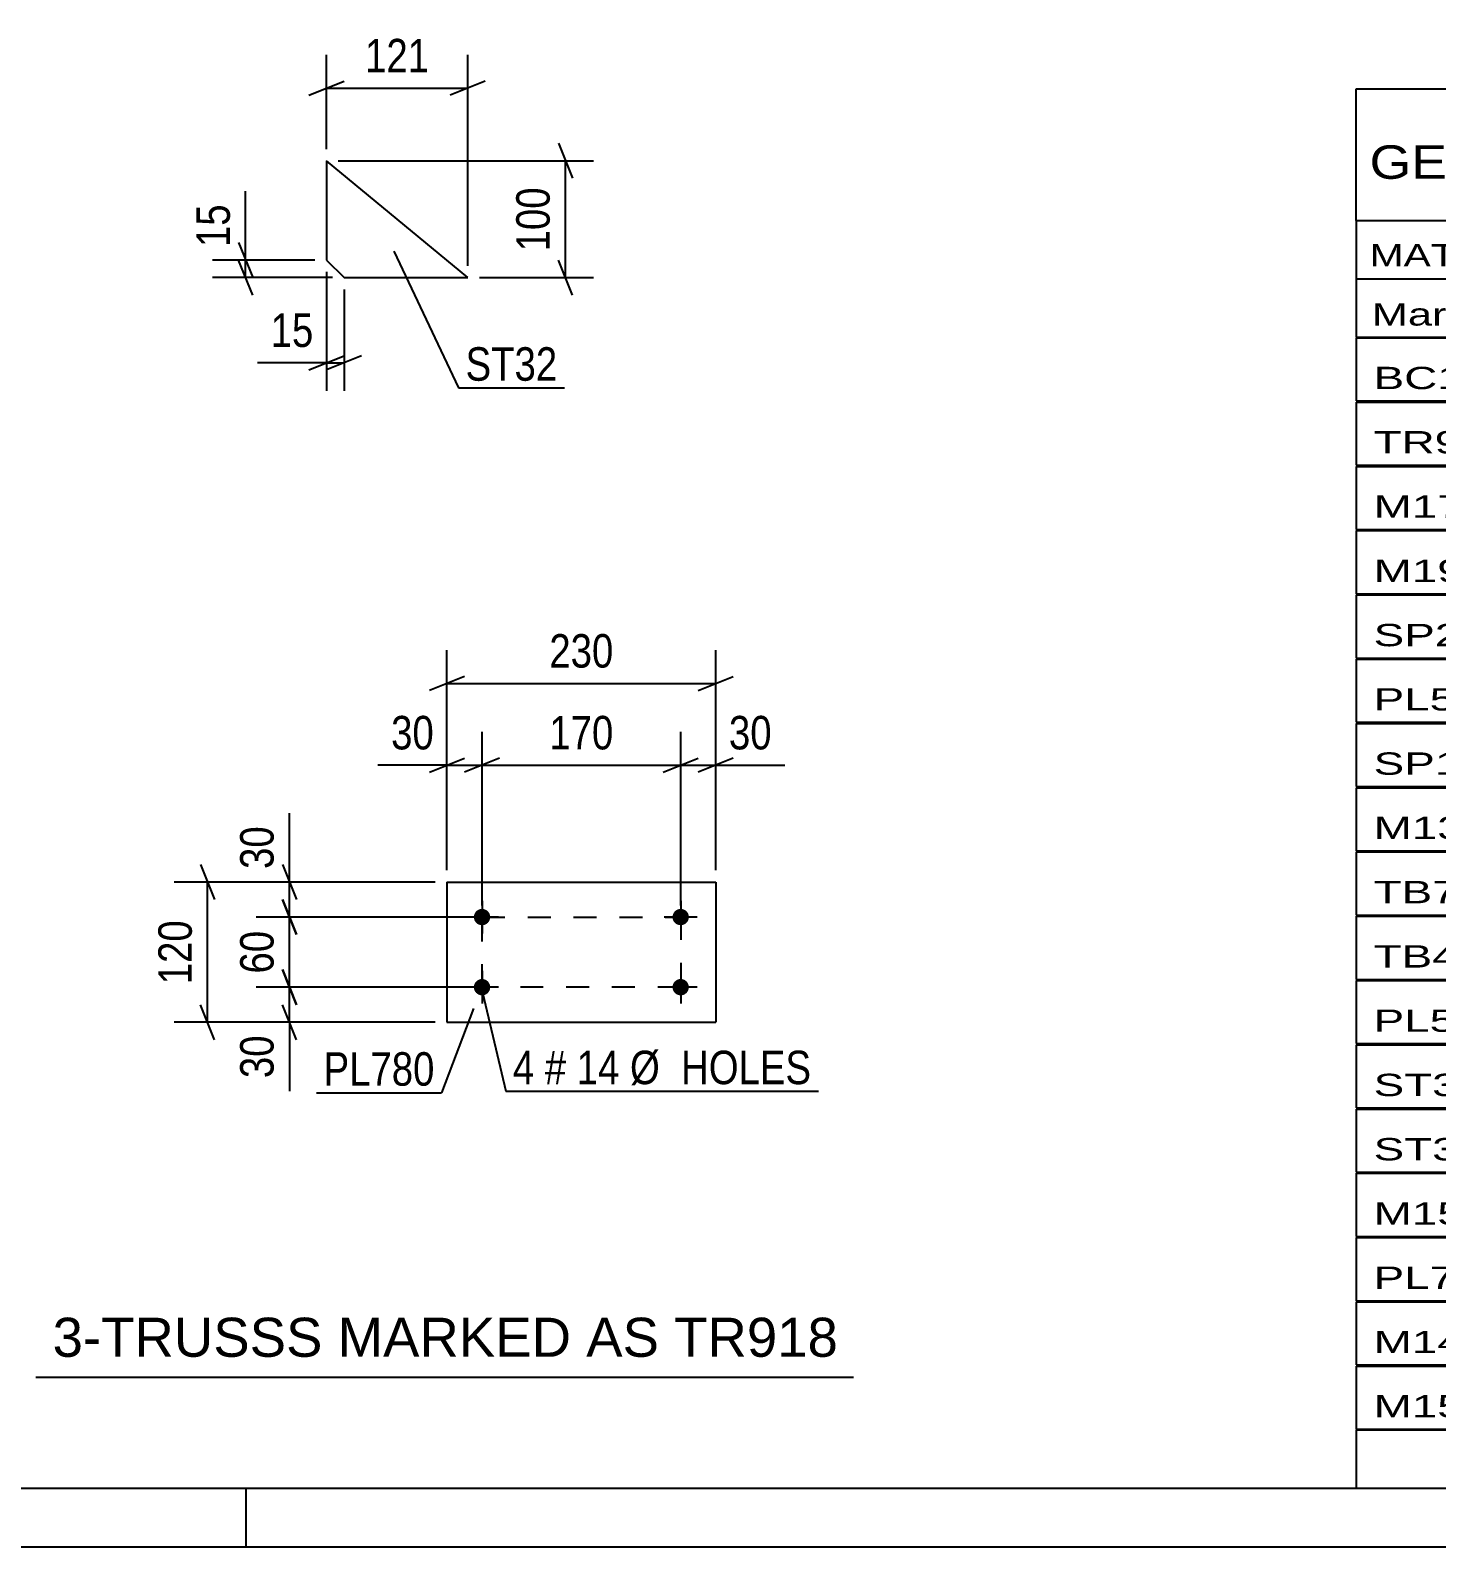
# Model space of a CAD drawing. Header units: millimetres. Extents: x 0 to 841, y 0 to 594.
# Drawn here: x 402.5 to 522.9, y 0 to 129.8 of the extents above; entities that cross this region are included whole.
import ezdxf

# ---------------------------------------------------------------- set-up
doc = ezdxf.new("R2010")
doc.units = ezdxf.units.MM
doc.linetypes.add('DXK_LINE_DOT2', pattern=[3.9198, 1.9599, -1.9599])
doc.styles.add('Arial', font='ARIAL.TTF', dxfattribs={"height": 0.2})
doc.styles.add('Arial Narrow', font='ARIALN.TTF', dxfattribs={"height": 0.2})

# ---------------------------------------------------------------- blocks, each defined once
blk = doc.blocks.new('Unknown-814748264-1133')
at = {"color": 5, "linetype": 'Continuous'}
for p, q in [((5, 5), (836, 5)), ((421, 0), (421, 5)), ((0, 0), (841, 0))]:
    blk.add_line(p, q, dxfattribs=at)
blk = doc.blocks.new('Unknown-814748264-17967')
at = {"color": 7, "linetype": 'Continuous'}
for p, q in [((516, 124.75), (676, 124.75)), ((516, 113.5), (516, 124.75)), ((516, 113.5), (676, 113.5)), ((516, 113.5), (516, 108.5)), ((516, 108.5), (676, 108.5)), ((516, 108.5), (516, 103.5)), ((516, 103.5), (676, 103.5)), ((516, 103.45), (516, 98.05)), ((516, 103.45), (676, 103.45)), ((516, 98.05), (676, 98.05)), ((516, 97.95), (516, 92.55)), ((516, 97.95), (676, 97.95)), ((516, 92.55), (676, 92.55)), ((516, 92.45), (516, 87.05)), ((516, 92.45), (676, 92.45)), ((516, 87.05), (676, 87.05)), ((516, 86.95), (516, 81.55)), ((516, 86.95), (676, 86.95)), ((516, 81.55), (676, 81.55)), ((516, 81.45), (516, 76.05)), ((516, 81.45), (676, 81.45)), ((516, 76.05), (676, 76.05)), ((516, 75.95), (516, 70.55)), ((516, 75.95), (676, 75.95)), ((516, 70.55), (676, 70.55)), ((516, 70.45), (516, 65.05)), ((516, 70.45), (676, 70.45)), ((516, 65.05), (676, 65.05)), ((516, 64.95), (516, 59.55)), ((516, 64.95), (676, 64.95)), ((516, 59.55), (676, 59.55)), ((516, 59.45), (516, 54.05)), ((516, 59.45), (676, 59.45)), ((516, 54.05), (676, 54.05)), ((516, 53.95), (516, 48.55)), ((516, 53.95), (676, 53.95)), ((516, 48.55), (676, 48.55)), ((516, 48.45), (516, 43.05)), ((516, 48.45), (676, 48.45)), ((516, 43.05), (676, 43.05)), ((516, 42.95), (516, 37.55)), ((516, 42.95), (676, 42.95)), ((516, 37.55), (676, 37.55)), ((516, 37.45), (516, 32.05)), ((516, 37.45), (676, 37.45)), ((516, 32.05), (676, 32.05)), ((516, 31.95), (516, 26.55)), ((516, 31.95), (676, 31.95)), ((516, 26.55), (676, 26.55)), ((516, 26.45), (516, 21.05)), ((516, 26.45), (676, 26.45)), ((516, 21.05), (676, 21.05)), ((516, 20.95), (516, 15.55)), ((516, 20.95), (676, 20.95)), ((516, 15.55), (676, 15.55)), ((516, 15.45), (516, 10.05)), ((516, 15.45), (676, 15.45)), ((516, 10.05), (676, 10.05)), ((516, 10), (676, 10)), ((516, 10), (516, 5)), ((516, 5), (676, 5))]:
    blk.add_line(p, q, dxfattribs=at)
at = {"color": 7, "style": 'Arial Narrow'}
for s, height, width, p in [('GENERAL NOTES & WELD DETAILS :', 2.8633, 1.4, (517.15, 117.06)), ("MATERIAL LIST FOR ASSEMBLY MK'D", 1.9089, 1.6, (517.15, 109.56)), ('Mark', 1.909, 1.7, (517.34, 104.5))]:
    blk.add_text(s, height=height, dxfattribs=dict(at, width=width)).set_placement(p)
at = {"color": 7, "linetype": 'Continuous', "style": 'Arial Narrow', "width": 1.794707}
for s, p in [('BC182', (517.5, 99.06)), ('TR918', (517.5, 93.56)), ('M177', (517.5, 88.06)), ('M196', (517.5, 82.56)), ('SP20', (517.5, 77.06)), ('PL581', (517.5, 71.56)), ('SP19', (517.5, 66.06)), ('M1362', (517.5, 60.56)), ('TB74', (517.5, 55.06)), ('TB48', (517.5, 49.56)), ('PL538', (517.5, 44.06)), ('ST33', (517.5, 38.56)), ('ST32', (517.5, 33.06)), ('M1545', (517.5, 27.56)), ('PL780', (517.5, 22.06)), ('M1450', (517.5, 16.56)), ('M1535', (517.5, 11.06))]:
    blk.add_text(s, height=1.909, dxfattribs=at).set_placement(p)
blk = doc.blocks.new('Unknown-814748264-17968')
at = {"color": 7, "linetype": 'Continuous'}
blk.add_line((403, 14.5), (473, 14.5), dxfattribs=at)
at = {"color": 7, "style": 'Arial'}
blk.add_text('3-TRUSSS MARKED AS TR918', height=3.3428, dxfattribs=at).set_placement((404.45, 16.25))
blk = doc.blocks.new('Part-814748264-1883 - 1867')
at = {"color": 2, "linetype": 'Continuous'}
for p, q in [((427.89, 118.6), (427.89, 110.1)), ((439.98, 108.6), (427.89, 118.6)), ((427.89, 110.1), (429.39, 108.6)), ((429.39, 108.6), (439.98, 108.6))]:
    blk.add_line(p, q, dxfattribs=at)
blk = doc.blocks.new('Part-814748264-10540 - 10539')
at = {"color": 2, "linetype": 'Continuous'}
for p, q in [((438.2, 56.88), (438.2, 44.88)), ((438.2, 56.88), (461.2, 56.88)), ((461.2, 56.88), (461.2, 44.88)), ((438.2, 44.88), (461.2, 44.88))]:
    blk.add_line(p, q, dxfattribs=at)
blk = doc.blocks.new('Bolt-814748264-10541 - 10539')
at = {"linetype": 'Continuous'}
for points in [[(441.2, 53.18, -1), (441.2, 54.58, -1)], [(458.2, 53.18, -1), (458.2, 54.58, -1)], [(441.2, 47.18, -1), (441.2, 48.58, -1)], [(458.2, 47.18, -1), (458.2, 48.58, -1)]]:
    blk.add_hatch(color=1, dxfattribs=at).paths.add_polyline_path(points)
at = {"color": 1, "linetype": 'Continuous'}
for p, q in [((441.2, 55.28), (441.2, 52.48)), ((458.2, 55.28), (458.2, 52.48)), ((442.6, 53.88), (439.8, 53.88)), ((459.6, 53.88), (456.8, 53.88)), ((441.2, 49.28), (441.2, 46.48)), ((458.2, 49.28), (458.2, 46.48)), ((442.6, 47.88), (439.8, 47.88)), ((459.6, 47.88), (456.8, 47.88))]:
    blk.add_line(p, q, dxfattribs=at)
blk = doc.blocks.new('Rectangle-814748264-17060 - 10539')
at = {"color": 1, "linetype": 'DXK_LINE_DOT2'}
blk.add_lwpolyline([(441.2, 53.88), (458.2, 53.88), (458.2, 47.88), (441.2, 47.88), (441.2, 53.88)], close=True, dxfattribs=at)
blk = doc.blocks.new('StraightDimension-814748264-1897 - 1867')
at = {"color": 7, "linetype": 'Continuous'}
for p, q in [((420.97, 110.1), (420.97, 116)), ((420.97, 110.1), (420.97, 116)), ((420.37, 111.6), (421.57, 108.6)), ((426.89, 110.1), (418.12, 110.1)), ((421.57, 107.1), (420.37, 110.1)), ((420.97, 108.6), (420.97, 110.1)), ((428.39, 108.6), (418.12, 108.6))]:
    blk.add_line(p, q, dxfattribs=at)
at = {"color": 0}
blk.add_wipeout([(420.22, 115.48), (416.02, 115.48), (416.02, 110.62), (420.22, 110.62)], dxfattribs=at)
at = {"color": 3, "style": 'Arial Narrow'}
blk.add_text('15', height=2.863, rotation=90.0002, dxfattribs=at).set_placement((419.62, 111.22))
blk = doc.blocks.new('StraightDimension-814748264-1919 - 1867')
at = {"color": 7, "linetype": 'Continuous'}
for p, q in [((427.89, 109.1), (427.89, 98.92)), ((429.39, 107.6), (429.39, 98.92)), ((427.89, 101.32), (421.98, 101.32)), ((427.89, 101.32), (421.98, 101.32)), ((426.39, 100.72), (429.39, 101.92)), ((430.89, 101.92), (427.89, 100.72)), ((427.89, 101.32), (429.39, 101.32))]:
    blk.add_line(p, q, dxfattribs=at)
at = {"color": 0}
blk.add_wipeout([(427.36, 102.07), (427.36, 106.27), (422.51, 106.27), (422.51, 102.07)], dxfattribs=at)
at = {"color": 3, "style": 'Arial Narrow'}
blk.add_text('15', height=2.863, dxfattribs=at).set_placement((423.11, 102.67))
blk = doc.blocks.new('StraightDimension-814748264-1909 - 1867')
at = {"color": 7, "linetype": 'Continuous'}
for p, q in [((427.89, 119.6), (427.89, 127.67)), ((439.98, 109.6), (439.98, 127.67)), ((426.39, 124.22), (429.39, 125.42)), ((427.89, 124.82), (439.98, 124.82)), ((441.48, 125.42), (438.48, 124.22))]:
    blk.add_line(p, q, dxfattribs=at)
at = {"color": 0}
blk.add_wipeout([(437.27, 125.57), (437.27, 129.77), (430.59, 129.77), (430.59, 125.57)], dxfattribs=at)
at = {"color": 3, "style": 'Arial Narrow'}
blk.add_text('121', height=2.863, dxfattribs=at).set_placement((431.19, 126.17))
blk = doc.blocks.new('StraightDimension-814748264-1885 - 1867')
at = {"color": 7, "linetype": 'Continuous'}
for p, q in [((447.74, 120.1), (448.94, 117.1)), ((428.89, 118.6), (450.74, 118.6)), ((448.34, 108.6), (448.34, 118.6)), ((448.94, 107.1), (447.74, 110.1)), ((440.98, 108.6), (450.74, 108.6))]:
    blk.add_line(p, q, dxfattribs=at)
at = {"color": 0}
blk.add_wipeout([(447.59, 116.94), (443.39, 116.94), (443.39, 110.25), (447.59, 110.25)], dxfattribs=at)
at = {"color": 3, "style": 'Arial Narrow'}
blk.add_text('100', height=2.863, rotation=90.0002, dxfattribs=at).set_placement((446.99, 110.85))
blk = doc.blocks.new('StraightDimension-814748264-10543 - 10539')
at = {"color": 7, "linetype": 'Continuous'}
for p, q in [((424.71, 56.88), (424.71, 62.78)), ((424.71, 56.88), (424.71, 62.78)), ((424.11, 58.38), (425.31, 55.38)), ((437.2, 56.88), (421.86, 56.88)), ((424.71, 53.88), (424.71, 56.88)), ((425.31, 52.38), (424.11, 55.38)), ((440.2, 53.88), (421.86, 53.88))]:
    blk.add_line(p, q, dxfattribs=at)
at = {"color": 0}
blk.add_wipeout([(423.96, 62.26), (419.76, 62.26), (419.76, 57.4), (423.96, 57.4)], dxfattribs=at)
at = {"color": 3, "style": 'Arial Narrow'}
blk.add_text('30', height=2.863, rotation=90.0002, dxfattribs=at).set_placement((423.36, 58))
blk = doc.blocks.new('StraightDimension-814748264-10544 - 10539')
at = {"color": 7, "linetype": 'Continuous'}
for p, q in [((424.11, 55.38), (425.31, 52.38)), ((440.2, 53.88), (421.86, 53.88)), ((424.71, 47.88), (424.71, 53.88)), ((425.31, 46.38), (424.11, 49.38)), ((440.2, 47.88), (421.86, 47.88))]:
    blk.add_line(p, q, dxfattribs=at)
at = {"color": 0}
blk.add_wipeout([(423.96, 53.3), (419.76, 53.3), (419.76, 48.45), (423.96, 48.45)], dxfattribs=at)
at = {"color": 3, "style": 'Arial Narrow'}
blk.add_text('60', height=2.863, rotation=90.0002, dxfattribs=at).set_placement((423.36, 49.05))
blk = doc.blocks.new('StraightDimension-814748264-10545 - 10539')
at = {"color": 7, "linetype": 'Continuous'}
for p, q in [((424.11, 49.38), (425.31, 46.38)), ((440.2, 47.88), (421.86, 47.88)), ((424.71, 44.88), (424.71, 47.88)), ((425.31, 43.38), (424.11, 46.38)), ((437.2, 44.88), (421.86, 44.88)), ((424.71, 44.88), (424.71, 38.97)), ((424.71, 44.88), (424.71, 38.97))]:
    blk.add_line(p, q, dxfattribs=at)
at = {"color": 0}
blk.add_wipeout([(423.96, 44.35), (419.76, 44.35), (419.76, 39.5), (423.96, 39.5)], dxfattribs=at)
at = {"color": 3, "style": 'Arial Narrow'}
blk.add_text('30', height=2.863, rotation=90.0002, dxfattribs=at).set_placement((423.36, 40.1))
blk = doc.blocks.new('StraightDimension-814748264-10555 - 10539')
at = {"color": 7, "linetype": 'Continuous'}
for p, q in [((417.11, 58.38), (418.31, 55.38)), ((437.2, 56.88), (414.86, 56.88)), ((417.71, 44.88), (417.71, 56.88)), ((418.31, 43.38), (417.11, 46.38)), ((437.2, 44.88), (414.86, 44.88))]:
    blk.add_line(p, q, dxfattribs=at)
at = {"color": 0}
blk.add_wipeout([(416.96, 54.22), (412.76, 54.22), (412.76, 47.53), (416.96, 47.53)], dxfattribs=at)
at = {"color": 3, "style": 'Arial Narrow'}
blk.add_text('120', height=2.863, rotation=90.0002, dxfattribs=at).set_placement((416.36, 48.13))
blk = doc.blocks.new('StraightDimension-814748264-10559 - 10539')
at = {"color": 7, "linetype": 'Continuous'}
for p, q in [((458.2, 54.88), (458.2, 69.73)), ((461.2, 57.88), (461.2, 69.73)), ((456.7, 66.28), (459.7, 67.48)), ((458.2, 66.88), (461.2, 66.88)), ((462.7, 67.48), (459.7, 66.28)), ((461.2, 66.88), (467.11, 66.88)), ((461.2, 66.88), (467.11, 66.88))]:
    blk.add_line(p, q, dxfattribs=at)
at = {"color": 0}
blk.add_wipeout([(466.58, 67.63), (466.58, 71.83), (461.73, 71.83), (461.73, 67.63)], dxfattribs=at)
at = {"color": 3, "style": 'Arial Narrow'}
blk.add_text('30', height=2.863, dxfattribs=at).set_placement((462.33, 68.23))
blk = doc.blocks.new('StraightDimension-814748264-10560 - 10539')
at = {"color": 7, "linetype": 'Continuous'}
for p, q in [((441.2, 54.88), (441.2, 69.73)), ((458.2, 54.88), (458.2, 69.73)), ((442.7, 67.48), (439.7, 66.28)), ((441.2, 66.88), (458.2, 66.88)), ((456.7, 66.28), (459.7, 67.48))]:
    blk.add_line(p, q, dxfattribs=at)
at = {"color": 0}
blk.add_wipeout([(453.04, 67.63), (453.04, 71.83), (446.36, 71.83), (446.36, 67.63)], dxfattribs=at)
at = {"color": 3, "style": 'Arial Narrow'}
blk.add_text('170', height=2.863, dxfattribs=at).set_placement((446.96, 68.23))
blk = doc.blocks.new('StraightDimension-814748264-10561 - 10539')
at = {"color": 7, "linetype": 'Continuous'}
for p, q in [((438.2, 57.88), (438.2, 69.73)), ((441.2, 54.88), (441.2, 69.73)), ((438.2, 66.88), (432.29, 66.88)), ((438.2, 66.88), (432.29, 66.88)), ((436.7, 66.28), (439.7, 67.48)), ((438.2, 66.88), (441.2, 66.88)), ((442.7, 67.48), (439.7, 66.28))]:
    blk.add_line(p, q, dxfattribs=at)
at = {"color": 0}
blk.add_wipeout([(437.68, 67.63), (437.68, 71.83), (432.82, 71.83), (432.82, 67.63)], dxfattribs=at)
at = {"color": 3, "style": 'Arial Narrow'}
blk.add_text('30', height=2.863, dxfattribs=at).set_placement((433.42, 68.23))
blk = doc.blocks.new('StraightDimension-814748264-10571 - 10539')
at = {"color": 7, "linetype": 'Continuous'}
for p, q in [((438.2, 57.88), (438.2, 76.73)), ((461.2, 57.88), (461.2, 76.73)), ((439.7, 74.48), (436.7, 73.28)), ((459.7, 73.28), (462.7, 74.48)), ((438.2, 73.88), (461.2, 73.88))]:
    blk.add_line(p, q, dxfattribs=at)
at = {"color": 0}
blk.add_wipeout([(453.04, 74.63), (453.04, 78.83), (446.36, 78.83), (446.36, 74.63)], dxfattribs=at)
at = {"color": 3, "style": 'Arial Narrow'}
blk.add_text('230', height=2.863, dxfattribs=at).set_placement((446.96, 75.23))
blk = doc.blocks.new('Mark-814748264-1879 - 1867')
at = {"color": 0}
blk.add_wipeout([(447.65, 99.78), (447.65, 102.78), (439.79, 102.78), (439.79, 99.78)], dxfattribs=at)
blk.add_wipeout([(447.65, 99.78), (447.65, 102.78), (439.79, 102.78), (439.79, 99.78)], dxfattribs=at)
at = {"color": 30, "linetype": 'Continuous'}
for p, q in [((433.66, 110.86), (439.19, 99.18)), ((439.19, 99.18), (448.25, 99.18))]:
    blk.add_line(p, q, dxfattribs=at)
at = {"color": 3, "style": 'Arial Narrow'}
blk.add_text('ST32', height=2.863, dxfattribs=at).set_placement((439.79, 99.78))
blk = doc.blocks.new('Mark-814748264-10574 - 10539')
at = {"color": 0}
blk.add_wipeout([(437.14, 39.45), (437.14, 42.45), (427.64, 42.45), (427.64, 39.45)], dxfattribs=at)
blk.add_wipeout([(437.14, 39.45), (437.14, 42.45), (427.64, 42.45), (427.64, 39.45)], dxfattribs=at)
at = {"color": 30, "linetype": 'Continuous'}
for p in [(440.46, 46.06), (427.04, 38.85)]:
    blk.add_line(p, (437.74, 38.85), dxfattribs=at)
at = {"color": 3, "style": 'Arial Narrow'}
blk.add_text('PL780', height=2.863, dxfattribs=at).set_placement((427.64, 39.45))
blk = doc.blocks.new('Mark-814748264-17070 - 10539')
at = {"color": 0}
for points in [[(445.67, 39.58), (445.67, 42.58), (443.84, 42.58), (443.84, 39.58)], [(448.4, 39.58), (448.4, 42.58), (446.57, 42.58), (446.57, 39.58)], [(452.96, 39.58), (452.96, 42.58), (449.3, 42.58), (449.3, 39.58)], [(469.38, 39.58), (469.38, 42.58), (453.86, 42.58), (453.86, 39.58)]]:
    blk.add_wipeout(points, dxfattribs=at)
for points in [[(445.67, 39.58), (445.67, 42.58), (443.84, 42.58), (443.84, 39.58)], [(448.4, 39.58), (448.4, 42.58), (446.57, 42.58), (446.57, 39.58)], [(452.96, 39.58), (452.96, 42.58), (449.3, 42.58), (449.3, 39.58)], [(469.38, 39.58), (469.38, 42.58), (453.86, 42.58), (453.86, 39.58)]]:
    blk.add_wipeout(points, dxfattribs=at)
at = {"color": 7, "linetype": 'Continuous'}
for p, q in [((441.13, 47.9), (443.24, 38.98)), ((443.24, 38.98), (469.98, 38.98))]:
    blk.add_line(p, q, dxfattribs=at)
at = {"color": 3, "style": 'Arial Narrow'}
for s, height, p in [('4', 2.86, (443.84, 39.58)), ('#', 2.86, (446.57, 39.58)), ('14', 2.863, (449.3, 39.58)), ('Ø  HOLES', 2.863, (453.86, 39.58))]:
    blk.add_text(s, height=height, dxfattribs=at).set_placement(p)

msp = doc.modelspace()

# ---------------------------------------------------------------- block references
for name in ['Unknown-814748264-1133', 'Unknown-814748264-17967', 'Part-814748264-1883 - 1867', 'Part-814748264-10540 - 10539', 'Bolt-814748264-10541 - 10539', 'Rectangle-814748264-17060 - 10539', 'Unknown-814748264-17968']:
    msp.add_blockref(name, (0, 0))

# ---------------------------------------------------------------- next in the draw order: block references
for name in ['StraightDimension-814748264-1897 - 1867', 'StraightDimension-814748264-10559 - 10539', 'StraightDimension-814748264-10543 - 10539', 'Mark-814748264-17070 - 10539']:
    msp.add_blockref(name, (0, 0))

# ---------------------------------------------------------------- next in the draw order: block references
for name in ['StraightDimension-814748264-1919 - 1867', 'StraightDimension-814748264-10544 - 10539']:
    msp.add_blockref(name, (0, 0))

# ---------------------------------------------------------------- next in the draw order: block references
for name in ['StraightDimension-814748264-1909 - 1867', 'StraightDimension-814748264-10560 - 10539', 'StraightDimension-814748264-10545 - 10539']:
    msp.add_blockref(name, (0, 0))

# ---------------------------------------------------------------- next in the draw order: block references
for name in ['StraightDimension-814748264-1885 - 1867', 'StraightDimension-814748264-10555 - 10539']:
    msp.add_blockref(name, (0, 0))

# ---------------------------------------------------------------- next in the draw order: block references
for name in ['Mark-814748264-1879 - 1867', 'StraightDimension-814748264-10561 - 10539', 'Mark-814748264-10574 - 10539']:
    msp.add_blockref(name, (0, 0))

# ---------------------------------------------------------------- next in the draw order: block references
msp.add_blockref('StraightDimension-814748264-10571 - 10539', (0, 0))

doc.saveas('drawing.dxf')
